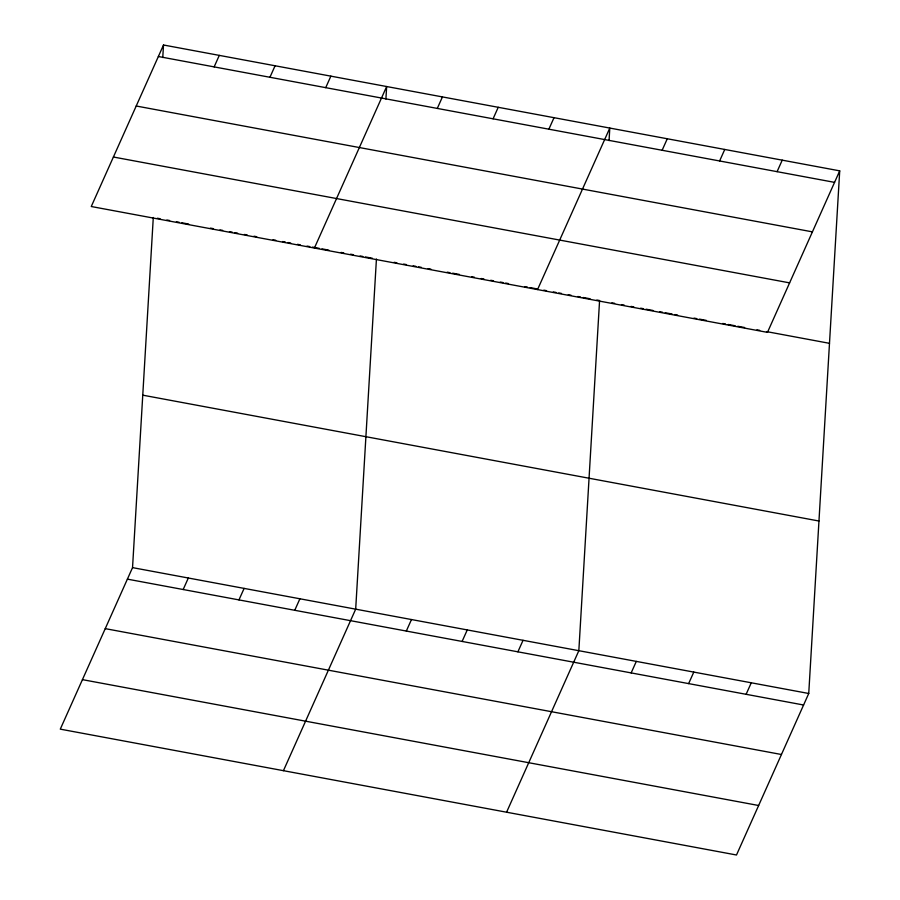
<?xml version="1.0" encoding="UTF-8"?>
<svg xmlns="http://www.w3.org/2000/svg" width="900" height="900" viewBox="0 0 900 900"><rect width="100%" height="100%" fill="white"/><g stroke="black" fill="none" stroke-linecap="round" stroke-linejoin="round"><path stroke-width="1.35" d="M839.711 170.854L767.464 332.37L91.26 206.516L163.507 45L839.711 170.854L808.74 693.484L736.492 855L60.289 729.146L132.536 567.63L153.292 217.474M162.765 57.521L163.507 45M376.436 258.998L355.68 609.165L283.433 770.681M385.909 99.045L386.651 86.535L314.404 248.04M609.064 140.58L609.795 128.07L537.548 289.575M214.144 66.892L219.296 55.384M269.933 77.276L275.085 65.767M325.721 87.66L330.874 76.151M183.172 589.523L188.325 578.014M437.287 108.427L442.44 96.919M238.961 599.906L244.114 588.398M493.076 118.811L498.229 107.302M294.75 610.29L299.902 598.781M548.865 129.195L554.017 117.686M406.327 631.058L411.469 619.549M662.13 150.278L667.283 138.757M462.105 641.441L467.257 629.933M719.606 160.976L724.759 149.456M517.894 651.825L523.046 640.316M777.082 171.664L782.235 160.155M506.588 812.205L578.835 650.7L599.58 300.532L596.857 300.026M631.159 672.908L636.311 661.399M688.635 683.606L693.788 672.097M746.111 694.305L751.264 682.796M158.366 56.509L834.559 182.362M136.215 106.009L812.419 231.862M113.411 157.016L789.604 282.87M157.376 218.227L160.099 218.734M166.894 220.005L169.616 220.511M176.422 221.771L179.145 222.278M181.868 222.784L188.662 224.055M210.442 228.105L213.154 228.611M219.96 229.882L222.683 230.389M229.489 231.649L232.211 232.155M234.934 232.661L237.645 233.167M244.451 234.439L247.174 234.945M253.98 236.205L256.702 236.711M273.026 239.76L275.749 240.266M282.555 241.526L285.278 242.032M287.989 242.539L290.711 243.045M297.517 244.316L300.24 244.822M307.046 246.083L309.769 246.589M312.48 247.095L319.286 248.366M322.009 248.873L328.815 250.132M341.055 252.416L343.777 252.922M350.584 254.194L353.306 254.7M360.113 255.96L362.824 256.466M365.546 256.972L372.353 258.244M394.121 262.294L396.844 262.8M403.65 264.071L406.373 264.577M413.168 265.838L415.89 266.344M418.613 266.85L421.335 267.356M428.141 268.627L430.864 269.134M447.188 272.171L449.91 272.678M452.632 273.184L459.439 274.444M471.679 276.727L474.401 277.234M481.207 278.505L483.93 279.011M490.725 280.271L493.447 280.778M500.254 282.049L502.976 282.555M505.699 283.061L508.421 283.567M524.745 286.605L527.467 287.111M530.19 287.618L536.996 288.889M543.791 290.149L546.514 290.655M553.32 291.926L556.043 292.433M558.765 292.939L561.488 293.445M568.283 294.705L571.005 295.211M577.811 296.483L580.534 296.989M583.256 297.495L590.051 298.766M611.899 302.827L614.633 303.334M621.472 304.605L624.217 305.123M631.058 306.394L633.791 306.9M640.631 308.171L643.376 308.689M646.11 309.195L652.95 310.466M659.79 311.738L662.535 312.255M665.269 312.761L672.109 314.032M674.842 314.539L677.587 315.056M694.001 318.105L696.746 318.623M699.48 319.129L706.32 320.4M722.745 323.46L725.479 323.966M728.224 324.473L735.064 325.755M737.798 326.261L744.637 327.532M756.956 329.827L759.69 330.334M766.541 331.605L829.485 343.327M142.763 395.168L818.955 521.021M132.536 567.63L808.74 693.484M127.395 579.139L803.587 705.004M105.244 628.639L781.447 754.504M82.44 679.646L758.633 805.5"/></g></svg>
